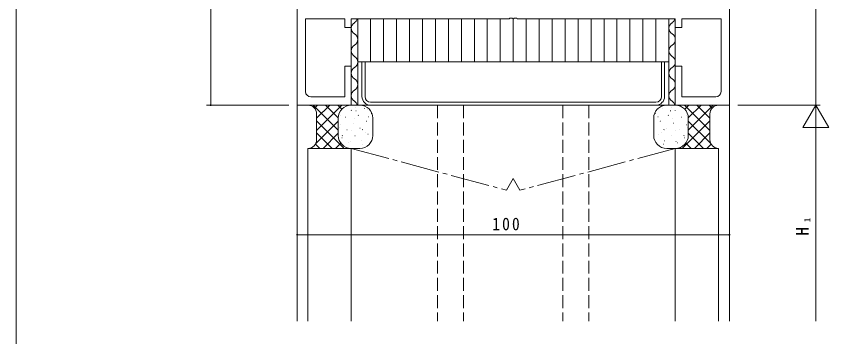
# Model space of a CAD drawing. Units: millimetres on the paper. Extents: x -420 to 373, y -297 to 267.
# Drawn here: x -417.7 to -229.7, y -144.9 to -70.7 of the extents above; entities that cross this region are included whole.
import ezdxf
from ezdxf.enums import TextEntityAlignment as Align

# ---------------------------------------------------------------- set-up
doc = ezdxf.new("R2010")
doc.units = ezdxf.units.MM
doc.linetypes.add('CHAIN2', pattern=[12, 9, -1, 1, -1])
doc.linetypes.add('DASHED3', pattern=[4, 3, -1])
for name, color, linetype, lineweight in [('0-1_USER1', 7, 'Continuous', 9), ('0-3_YKK_11', 7, 'Continuous', 9), ('0-4_YKK_12', 2, 'Continuous', 9), ('0-5_YSS_K', 4, 'Continuous', 9), ('0-6_YKK_13', 6, 'Continuous', 9)]:
    doc.layers.add(name, color=color, linetype=linetype, lineweight=lineweight)
doc.styles.add('ＭＳ ゴシック', font='')
doc.styles.get('ＭＳ ゴシック').set_extended_font_data('MS Gothic')

msp = doc.modelspace()

# ---------------------------------------------------------------- linework, layer by layer
at = {"layer": '0-1_USER1'}
msp.add_line((-417.7, -260.6), (-417.7, 264.4), dxfattribs=at)
at = {"layer": '0-3_YKK_11'}
for p, q in [((-252.7, 8.733), (-252.7, -91.267)), ((-352.7, -91.267), (-352.7, -43.267)), ((-341.7, -71.267), (-350.77, -71.267)), ((-350.77, -71.267), (-350.77, -88.137)), ((-341.7, -73.267), (-341.7, -71.267)), ((-340.2, -71.267), (-340.2, -73.267)), ((-303.658, -71.267), (-340.2, -71.267)), ((-302.742, -71.267), (-302.925, -71.147)), ((-265.2, -71.267), (-301.742, -71.267)), ((-265.2, -73.267), (-265.2, -71.267)), ((-263.7, -71.267), (-263.7, -73.267)), ((-254.63, -71.267), (-263.7, -71.267)), ((-254.63, -88.137), (-254.63, -71.267)), ((-340.2, -73.267), (-341.7, -73.267)), ((-263.7, -73.267), (-265.2, -73.267)), ((-340.2, -82.267), (-340.2, -91.267)), ((-263.7, -82.267), (-263.7, -89.337)), ((-349.57, -89.337), (-341.7, -89.337)), ((-263.7, -89.337), (-255.83, -89.337)), ((-340.2, -91.267), (-352.7, -91.267)), ((-252.7, -91.267), (-265.2, -91.267))]:
    msp.add_line(p, q, dxfattribs=at)
for points in [[(-302.925, -71.147), (-303.475, -71.147), (-303.658, -71.267)], [(-301.742, -71.267), (-301.925, -71.147), (-302.475, -71.147), (-302.658, -71.267), (-302.742, -71.267)], [(-341.7, -89.337), (-341.7, -82.267), (-340.2, -82.267)], [(-265.2, -91.267), (-265.2, -82.267), (-263.7, -82.267)]]:
    msp.add_lwpolyline(points, dxfattribs=at)
for centre, start, end in [((-349.57, -88.137), 180, 269.99998), ((-255.83, -88.137), 270, 359.99998)]:
    msp.add_arc(centre, 1.2, start, end, dxfattribs=at)
at = {"layer": '0-4_YKK_12'}
for p, q in [((-352.7, -141.267), (-352.7, 58.733)), ((-252.7, -141.267), (-252.7, 58.733))]:
    msp.add_line(p, q, dxfattribs=at)
at = {"layer": '0-5_YSS_K'}
for p, q in [((-340.2, -71.267), (-340.2, -91.267)), ((-338.7, -71.267), (-338.7, -91.267)), ((-335.7, -81.267), (-335.7, -71.267)), ((-332.7, -81.267), (-332.7, -71.267)), ((-329.7, -81.267), (-329.7, -71.267)), ((-326.7, -81.267), (-326.7, -71.267)), ((-323.7, -81.267), (-323.7, -71.267)), ((-320.7, -81.267), (-320.7, -71.267)), ((-317.7, -81.267), (-317.7, -71.267)), ((-314.7, -81.267), (-314.7, -71.267)), ((-311.7, -81.267), (-311.7, -71.267)), ((-308.7, -81.267), (-308.7, -71.267)), ((-305.7, -81.267), (-305.7, -71.267)), ((-302.7, -81.267), (-302.7, -71.267)), ((-299.7, -81.267), (-299.7, -71.267)), ((-296.7, -81.267), (-296.7, -71.267)), ((-293.7, -81.267), (-293.7, -71.267)), ((-290.7, -81.267), (-290.7, -71.267)), ((-287.7, -81.267), (-287.7, -71.267)), ((-284.7, -81.267), (-284.7, -71.267)), ((-281.7, -81.267), (-281.7, -71.267)), ((-278.7, -81.267), (-278.7, -71.267)), ((-275.7, -81.267), (-275.7, -71.267)), ((-272.7, -81.267), (-272.7, -71.267)), ((-269.7, -81.267), (-269.7, -71.267)), ((-266.7, -71.267), (-266.7, -91.267)), ((-265.2, -71.267), (-265.2, -91.267)), ((-266.7, -81.267), (-338.7, -81.267)), ((-337.7, -89.267), (-337.7, -81.267)), ((-337, -89.267), (-337, -81.267)), ((-268.4, -89.267), (-268.4, -81.267)), ((-267.7, -89.267), (-267.7, -81.267)), ((-340.2, -91.267), (-350.2, -91.267)), ((-343.2, -97.04), (-348.973, -91.267)), ((-348.002, -91.267), (-348.69, -91.956)), ((-345.173, -91.267), (-348.2, -94.294)), ((-342.345, -91.267), (-348.2, -97.122)), ((-343.199, -94.212), (-346.144, -91.267)), ((-342.378, -92.205), (-343.316, -91.267)), ((-340.475, -91.28), (-340.487, -91.267)), ((-340.2, -91.267), (-338.7, -91.267)), ((-340.2, -91.267), (-338.2, -91.267)), ((-339.257, -91.734), (-339.248, -91.736)), ((-338.7, -91.267), (-266.7, -91.267)), ((-338.7, -91.267), (-266.7, -91.267)), ((-337.187, -92.034), (-337.138, -92.027)), ((-335.7, -90.567), (-269.7, -90.567)), ((-335.7, -91.267), (-269.7, -91.267)), ((-268.213, -92.034), (-268.262, -92.027)), ((-265.2, -91.267), (-267.2, -91.267)), ((-266.7, -91.267), (-265.2, -91.267)), ((-266.143, -91.734), (-266.152, -91.736)), ((-265.2, -91.267), (-255.2, -91.267)), ((-264.925, -91.28), (-264.913, -91.267)), ((-263.055, -91.267), (-257.2, -97.122)), ((-263.022, -92.205), (-262.084, -91.267)), ((-262.2, -94.212), (-259.256, -91.267)), ((-262.2, -97.04), (-256.427, -91.267)), ((-260.227, -91.267), (-257.2, -94.294)), ((-257.398, -91.267), (-256.71, -91.956)), ((-348.2, -93.267), (-348.2, -99.267)), ((-342.773, -93.758), (-342.763, -93.76)), ((-340.197, -92.463), (-340.148, -92.456)), ((-339.135, -92.569), (-339.044, -92.612)), ((-338.592, -93.623), (-338.543, -93.616)), ((-336.405, -92.309), (-336.395, -92.311)), ((-336.221, -93.952), (-336.131, -93.994)), ((-335.583, -93.194), (-335.533, -93.187)), ((-269.817, -93.194), (-269.867, -93.187)), ((-269.179, -93.952), (-269.269, -93.994)), ((-268.995, -92.309), (-269.005, -92.311)), ((-266.808, -93.623), (-266.857, -93.616)), ((-266.265, -92.569), (-266.356, -92.612)), ((-265.203, -92.463), (-265.252, -92.456)), ((-262.627, -93.758), (-262.637, -93.76)), ((-257.2, -93.267), (-257.2, -99.267)), ((-343.2, -94.951), (-348.412, -100.162)), ((-341.8, -101.269), (-348.2, -94.868)), ((-343.2, -98.267), (-343.2, -94.267)), ((-343.2, -98.267), (-343.2, -94.267)), ((-342.785, -95.852), (-342.735, -95.845)), ((-341.602, -94.052), (-341.552, -94.045)), ((-339.775, -95.423), (-339.726, -95.416)), ((-339.528, -94.411), (-339.518, -94.413)), ((-336.766, -94.994), (-336.716, -94.987)), ((-336.627, -94.996), (-336.617, -94.998)), ((-335.2, -94.267), (-335.2, -98.267)), ((-270.2, -94.267), (-270.2, -98.267)), ((-268.773, -94.996), (-268.783, -94.998)), ((-268.634, -94.994), (-268.684, -94.987)), ((-265.872, -94.411), (-265.882, -94.413)), ((-265.625, -95.423), (-265.674, -95.416)), ((-263.798, -94.052), (-263.848, -94.045)), ((-263.6, -101.269), (-257.2, -94.868)), ((-262.615, -95.852), (-262.665, -95.845)), ((-262.2, -98.267), (-262.2, -94.267)), ((-262.2, -98.267), (-262.2, -94.267)), ((-262.2, -94.951), (-256.988, -100.162)), ((-344.629, -101.268), (-348.2, -97.697)), ((-342.995, -96.445), (-342.985, -96.447)), ((-341.18, -97.012), (-341.13, -97.005)), ((-340.142, -97.02), (-340.132, -97.022)), ((-338.17, -96.583), (-338.121, -96.576)), ((-337.624, -96.902), (-337.533, -96.945)), ((-336.897, -97.673), (-336.888, -97.675)), ((-268.503, -97.673), (-268.512, -97.675)), ((-267.776, -96.902), (-267.867, -96.945)), ((-267.23, -96.583), (-267.279, -96.576)), ((-265.258, -97.02), (-265.267, -97.022)), ((-264.22, -97.012), (-264.27, -97.005)), ((-262.405, -96.445), (-262.415, -96.447)), ((-260.771, -101.268), (-257.2, -97.697)), ((-343.2, -97.779), (-346.689, -101.268)), ((-342.363, -98.812), (-342.313, -98.805)), ((-342.274, -98.312), (-342.184, -98.354)), ((-339.353, -98.383), (-339.304, -98.376)), ((-337.748, -99.543), (-337.699, -99.536)), ((-336.344, -97.954), (-336.294, -97.947)), ((-269.056, -97.954), (-269.106, -97.947)), ((-267.652, -99.543), (-267.701, -99.536)), ((-266.047, -98.383), (-266.096, -98.376)), ((-263.126, -98.312), (-263.216, -98.354)), ((-263.037, -98.812), (-263.087, -98.805)), ((-262.2, -97.779), (-258.711, -101.268)), ((-350.2, -101.267), (-340.2, -101.267)), ((-350.2, -101.267), (-350.2, -141.267)), ((-349.305, -101.056), (-349.516, -101.267)), ((-347.457, -101.268), (-348.464, -100.261)), ((-342.625, -100.033), (-343.861, -101.268)), ((-340.939, -101.175), (-341.033, -101.269)), ((-340.758, -99.972), (-340.708, -99.965)), ((-340.364, -99.707), (-340.354, -99.709)), ((-338.2, -101.267), (-340.2, -101.267)), ((-340.2, -101.267), (-340.2, -141.267)), ((-337.511, -100.281), (-337.502, -100.283)), ((-267.889, -100.281), (-267.898, -100.283)), ((-267.2, -101.267), (-265.2, -101.267)), ((-255.2, -101.267), (-265.2, -101.267)), ((-265.2, -101.267), (-265.2, -141.267)), ((-265.036, -99.707), (-265.046, -99.709)), ((-264.642, -99.972), (-264.692, -99.965)), ((-264.461, -101.175), (-264.367, -101.269)), ((-262.775, -100.033), (-261.539, -101.268)), ((-257.943, -101.268), (-256.936, -100.261)), ((-256.095, -101.056), (-255.884, -101.267)), ((-255.2, -101.267), (-255.2, -141.267))]:
    msp.add_line(p, q, dxfattribs=at)
at = {"layer": '0-5_YSS_K', "linetype": 'DASHED3'}
for p, q in [((-320.2, -91.267), (-320.2, -141.267)), ((-314.2, -91.267), (-314.2, -141.267)), ((-291.2, -91.267), (-291.2, -141.267)), ((-285.2, -91.267), (-285.2, -141.267))]:
    msp.add_line(p, q, dxfattribs=at)
at = {"layer": '0-5_YSS_K', "linetype": 'CHAIN2'}
for p, q in [((-340.2, -101.267), (-304.25, -110.967)), ((-265.2, -101.267), (-301.15, -110.967)), ((-302.7, -108.267), (-304.25, -110.967)), ((-302.7, -108.267), (-301.15, -110.967))]:
    msp.add_line(p, q, dxfattribs=at)
at = {"layer": '0-5_YSS_K'}
for centre, radius, start, end in [((-340.2, -70.867), 1.5, 299.99997, 344.51491), ((-266.7, -70.867), 1.5, 299.99997, 344.51491), ((-338.7, -73.467), 1.5, 120, 240), ((-265.2, -73.467), 1.5, 120, 240), ((-340.2, -76.067), 1.5, 299.99997, 60.00003), ((-266.7, -76.067), 1.5, 299.99997, 60.00003), ((-338.7, -78.667), 1.5, 120, 240), ((-265.2, -78.667), 1.5, 120, 240), ((-340.2, -81.267), 1.5, 300, 60), ((-266.7, -81.267), 1.5, 300, 60), ((-338.7, -83.868), 1.5, 120, 240), ((-265.2, -83.868), 1.5, 120, 240), ((-340.2, -86.468), 1.5, 300, 60), ((-266.7, -86.468), 1.5, 300, 60), ((-338.7, -89.069), 1.5, 120, 240), ((-265.2, -89.069), 1.5, 120, 240), ((-335.7, -89.267), 2, 180, 270), ((-335.7, -89.267), 1.3, 180, 270), ((-269.7, -89.267), 2, 270, 0), ((-269.7, -89.267), 1.3, 270, 0), ((-350.2, -93.267), 2, 0, 90), ((-340.2, -94.267), 3, 90, 180), ((-340.2, -94.267), 3, 90, 180), ((-340.2, -91.669), 1.5, 15.55197, 60), ((-338.2, -94.267), 3, 0, 89.99998), ((-267.2, -94.267), 3, 90, 180), ((-266.7, -91.669), 1.5, 15.55197, 60), ((-265.2, -94.267), 3, 0, 89.99998), ((-265.2, -94.267), 3, 0, 89.99998), ((-255.2, -93.267), 2, 90, 180), ((-350.2, -99.267), 2, 270, 0), ((-340.2, -98.267), 3, 180, 270), ((-340.2, -98.267), 3, 180, 270), ((-338.2, -98.267), 3, 270, 0), ((-267.2, -98.267), 3, 180, 270), ((-265.2, -98.267), 3, 270, 0), ((-265.2, -98.267), 3, 270, 0), ((-255.2, -99.267), 2, 180, 269.99998)]:
    msp.add_arc(centre, radius, start, end, dxfattribs=at)
at = {"layer": '0-6_YKK_13'}
for p, q in [((-232.7, 8.733), (-232.7, -91.267)), ((-372.7, -43.267), (-372.7, -91.267)), ((-354.65, -91.267), (-373.7, -91.267)), ((-250.7, -91.267), (-231.7, -91.267)), ((-250.7, -91.267), (-231.7, -91.267)), ((-232.7, -91.267), (-235.7, -96.463)), ((-232.7, -91.267), (-229.7, -96.463)), ((-232.7, -91.267), (-232.7, -101.66)), ((-235.7, -96.463), (-229.7, -96.463)), ((-232.7, -97.267), (-232.7, -141.267)), ((-352.7, -104.267), (-352.7, -122.267)), ((-252.7, -104.267), (-252.7, -122.267)), ((-252.7, -121.267), (-352.7, -121.267))]:
    msp.add_line(p, q, dxfattribs=at)
for centre, start, end in [((-372.7, -91.267), 90, 270), ((-372.7, -91.267), 270, 90), ((-352.7, -121.267), 0, 180), ((-352.7, -121.267), 180, 0), ((-252.7, -121.267), 0, 180), ((-252.7, -121.267), 180, 0)]:
    msp.add_arc(centre, 0.106, start, end, dxfattribs=at)

# ---------------------------------------------------------------- texts
at = {"layer": '0-6_YKK_13', "color": 4, "style": 'ＭＳ ゴシック'}
msp.add_text('1', height=1.466, rotation=90, dxfattribs=at).set_placement((-233.5, -118.329), align=Align.BOTTOM_LEFT)
at = {"layer": '0-6_YKK_13', "color": 7, "style": 'ＭＳ ゴシック'}
msp.add_text('H', height=2.933, rotation=90, dxfattribs=at).set_placement((-233.5, -121.448), align=Align.BOTTOM_LEFT)
at = {"layer": '0-6_YKK_13', "color": 7, "insert": (-307.561, -120.267), "char_height": 2.933, "attachment_point": 7, "style": 'ＭＳ ゴシック'}
msp.add_mtext('\\T1.27;\\W0.9;100', dxfattribs=at)

doc.saveas('drawing.dxf')
